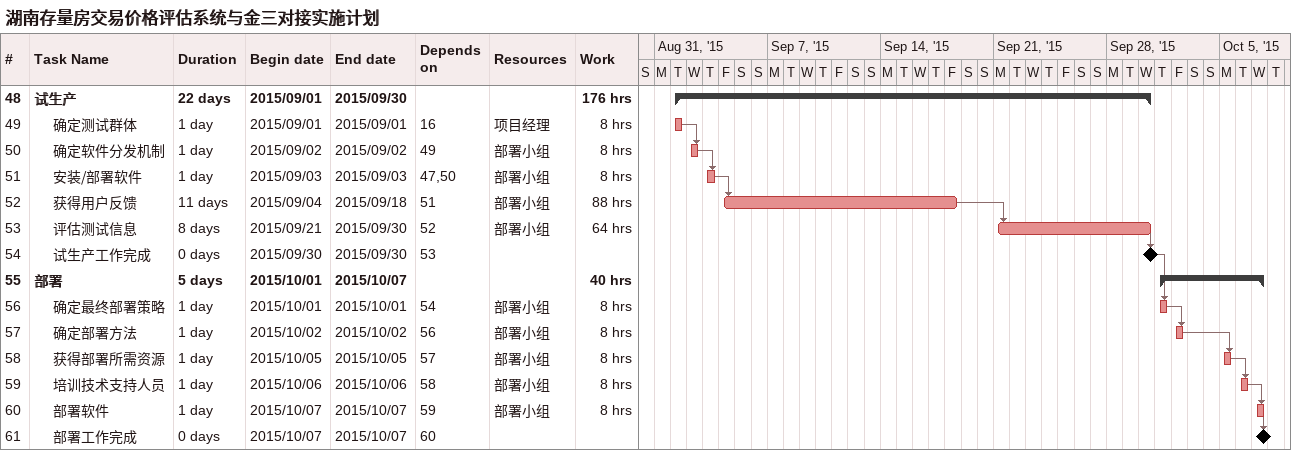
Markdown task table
湖南存量房交易价格评估系统与金三对接实施计划

| ID | Level | Task | Duration | Start | Finish | Predecessors | Resources | Work (h) |
|---|---|---|---|---|---|---|---|---|
| 48 | 1 | **试生产** | 22d | 2015-09-01 | 2015-09-30 |  |  | 176 |
| 49 | 2 | 确定测试群体 | 1d | 2015-09-01 | 2015-09-01 | 16 | 项目经理 | 8 |
| 50 | 2 | 确定软件分发机制 | 1d | 2015-09-02 | 2015-09-02 | 49 | 部署小组 | 8 |
| 51 | 2 | 安装/部署软件 | 1d | 2015-09-03 | 2015-09-03 | 47, 50 | 部署小组 | 8 |
| 52 | 2 | 获得用户反馈 | 11d | 2015-09-04 | 2015-09-18 | 51 | 部署小组 | 88 |
| 53 | 2 | 评估测试信息 | 8d | 2015-09-21 | 2015-09-30 | 52 | 部署小组 | 64 |
| 54 | 2 | 试生产工作完成 | 0d | 2015-09-30 | 2015-09-30 | 53 |  |  |
| 55 | 1 | **部署** | 5d | 2015-10-01 | 2015-10-07 |  |  | 40 |
| 56 | 2 | 确定最终部署策略 | 1d | 2015-10-01 | 2015-10-01 | 54 | 部署小组 | 8 |
| 57 | 2 | 确定部署方法 | 1d | 2015-10-02 | 2015-10-02 | 56 | 部署小组 | 8 |
| 58 | 2 | 获得部署所需资源 | 1d | 2015-10-05 | 2015-10-05 | 57 | 部署小组 | 8 |
| 59 | 2 | 培训技术支持人员 | 1d | 2015-10-06 | 2015-10-06 | 58 | 部署小组 | 8 |
| 60 | 2 | 部署软件 | 1d | 2015-10-07 | 2015-10-07 | 59 | 部署小组 | 8 |
| 61 | 2 | 部署工作完成 | 0d | 2015-10-07 | 2015-10-07 | 60 |  |  |
